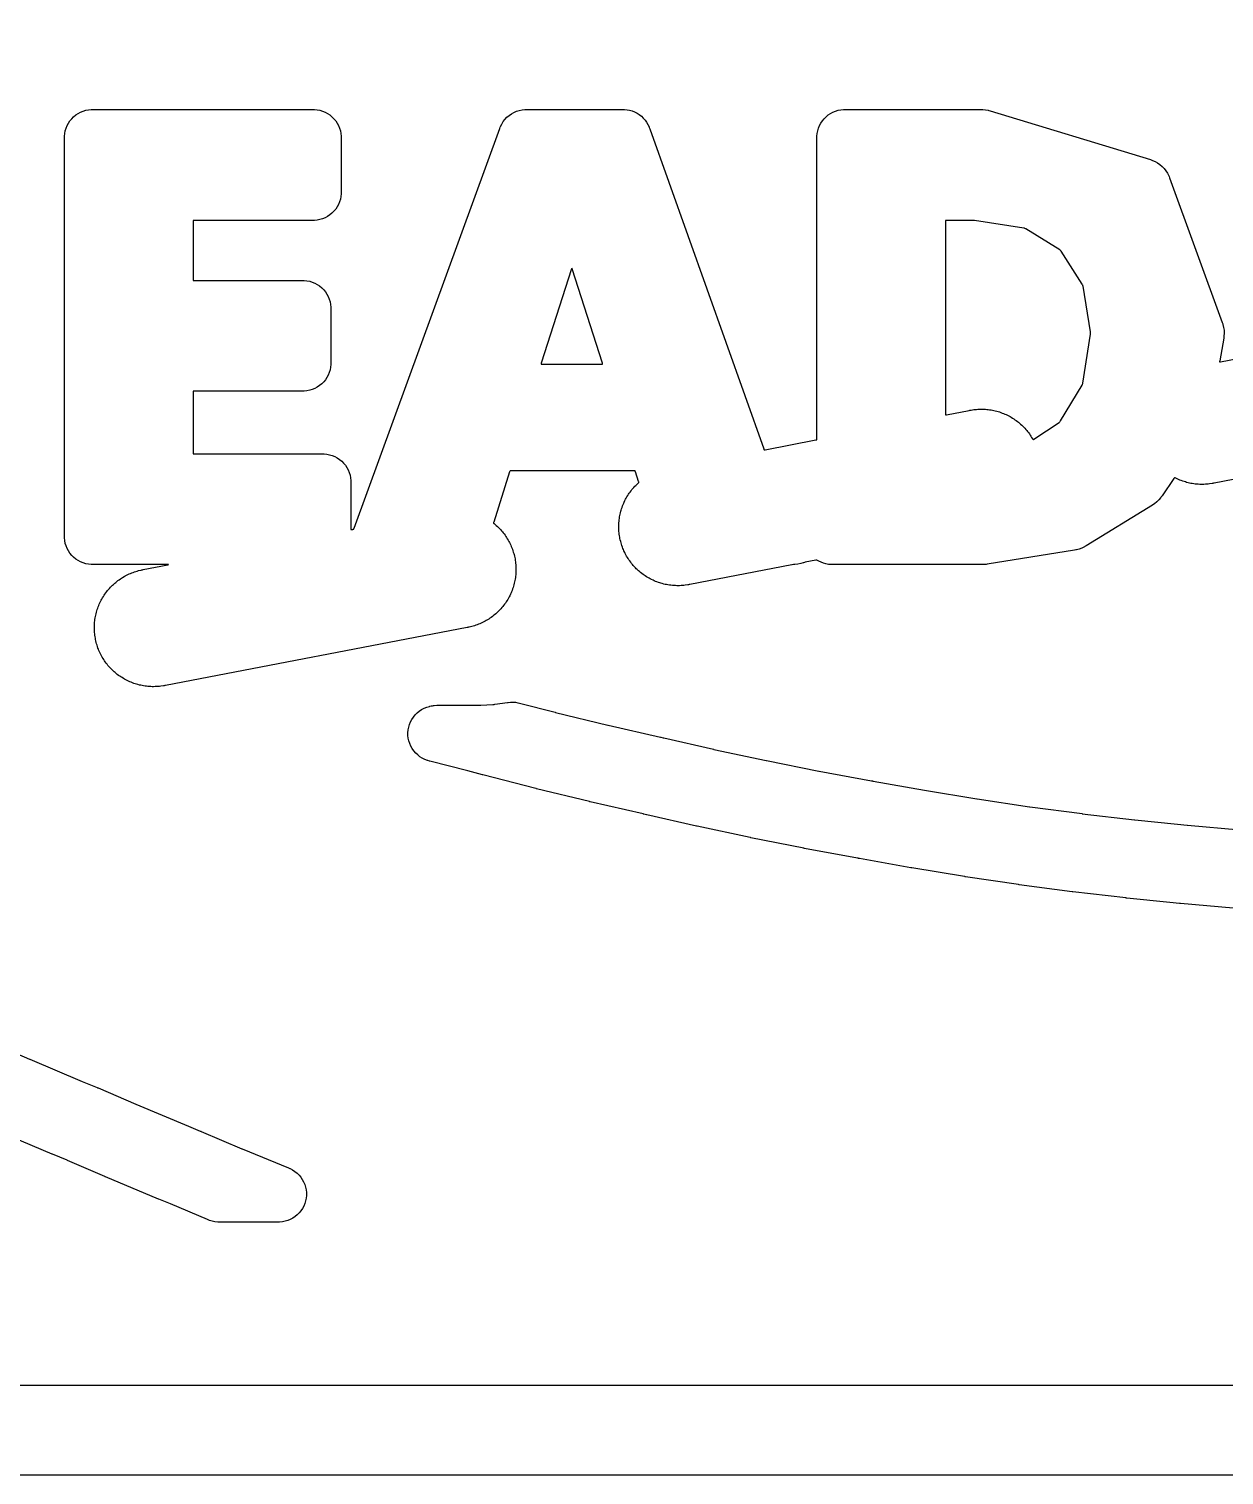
# Model space of a CAD drawing. Header units: metres. Extents: x -22.6 to 22.6, y 1.9 to 79.7.
# Drawn here: x -11.01 to -6.76, y 36.2 to 41.35 of the extents above; entities that cross this region are included whole.
import ezdxf

# ---------------------------------------------------------------- set-up
doc = ezdxf.new("R2010")
doc.units = ezdxf.units.M

msp = doc.modelspace()

# ---------------------------------------------------------------- linework, layer by layer
at = {"layer": 'MARKING'}
for points in [[(18.6, 36.2), (-18.6, 36.2), (-18.8611, 36.2171), (-19.1176, 36.2681), (-19.3654, 36.3522), (-19.6, 36.4679), (-19.8175, 36.6133), (-20.0142, 36.7858), (-20.1867, 36.9825), (-20.3321, 37.2), (-20.4478, 37.4346), (-20.5319, 37.6824), (-20.5829, 37.9389), (-20.6, 38.2), (-20.6, 54.8)], [(-20.28, 54.7895), (-20.28, 38.2105), (-20.2649, 37.9808), (-20.2221, 37.7654), (-20.1515, 37.5574), (-20.0543, 37.3603), (-19.9323, 37.1777), (-19.7875, 37.0125), (-19.6223, 36.8677), (-19.4397, 36.7457), (-19.2426, 36.6485), (-19.0346, 36.5779), (-18.8192, 36.5351), (-18.5895, 36.52), (18.5895, 36.52)], [(-5.7211, 39.9371), (-6.7939, 39.7298), (-6.7964, 39.7294), (-6.7988, 39.729), (-6.8012, 39.7286), (-6.8107, 39.7272), (-6.8155, 39.7267), (-6.8204, 39.7262), (-6.8253, 39.7259), (-6.8312, 39.7256), (-6.8361, 39.7255), (-6.841, 39.7256), (-6.8459, 39.7257), (-6.8518, 39.726), (-6.8567, 39.7264), (-6.8615, 39.7269), (-6.8664, 39.7275), (-6.8722, 39.7284), (-6.877, 39.7293), (-6.8818, 39.7303), (-6.8866, 39.7314), (-6.8923, 39.7328), (-6.897, 39.7342), (-6.9017, 39.7356), (-6.9064, 39.7372), (-6.9119, 39.7392), (-6.9165, 39.741), (-6.921, 39.7429), (-6.9255, 39.7449), (-6.933, 39.7485), (-6.9344, 39.7492), (-6.9361, 39.7498), (-6.9373, 39.7483), (-6.9382, 39.7471), (-6.9796, 39.6853), (-6.9827, 39.6809), (-6.9843, 39.6788), (-6.9911, 39.6706), (-6.9988, 39.6632), (-7.0073, 39.6566), (-7.0095, 39.6551), (-7.0139, 39.6522), (-7.2498, 39.5067), (-7.254, 39.5042), (-7.2562, 39.5031), (-7.265, 39.4987), (-7.2742, 39.4953), (-7.2838, 39.4928), (-7.2862, 39.4923), (-7.291, 39.4914), (-7.6023, 39.4416), (-7.6062, 39.441), (-7.6082, 39.4408), (-7.6161, 39.4402), (-7.6181, 39.4401), (-7.622, 39.44), (-8.1509, 39.44), (-8.1554, 39.4401), (-8.1576, 39.4402), (-8.1666, 39.441), (-8.1755, 39.4427), (-8.1843, 39.4451), (-8.1927, 39.4483), (-8.2009, 39.4522), (-8.2028, 39.4533), (-8.2054, 39.4548), (-8.2082, 39.4563), (-8.2101, 39.4561), (-8.2117, 39.4558), (-8.2498, 39.4485), (-8.2514, 39.4481), (-8.2556, 39.4469), (-8.2564, 39.4466), (-8.2566, 39.4465), (-8.2648, 39.4439), (-8.2654, 39.4437), (-8.2758, 39.4414), (-8.2865, 39.4403), (-8.2887, 39.4402), (-8.2915, 39.44), (-8.2954, 39.4396), (-8.2972, 39.4393), (-8.6594, 39.3693), (-8.6618, 39.3689), (-8.6643, 39.3685), (-8.6667, 39.3681), (-8.6761, 39.3667), (-8.681, 39.3662), (-8.6859, 39.3657), (-8.6908, 39.3654), (-8.6967, 39.3651), (-8.7016, 39.365), (-8.7065, 39.3651), (-8.7114, 39.3652), (-8.7173, 39.3655), (-8.7221, 39.3659), (-8.727, 39.3664), (-8.7319, 39.367), (-8.7377, 39.3679), (-8.7425, 39.3688), (-8.7473, 39.3698), (-8.7521, 39.3709), (-8.7578, 39.3724), (-8.7625, 39.3737), (-8.7672, 39.3751), (-8.7719, 39.3767), (-8.7774, 39.3787), (-8.782, 39.3805), (-8.7865, 39.3824), (-8.7909, 39.3844), (-8.7962, 39.387), (-8.8006, 39.3892), (-8.8049, 39.3915), (-8.8092, 39.394), (-8.8142, 39.397), (-8.8183, 39.3997), (-8.8224, 39.4024), (-8.8264, 39.4053), (-8.8311, 39.4088), (-8.8349, 39.4118), (-8.8387, 39.415), (-8.8424, 39.4182), (-8.8468, 39.4221), (-8.8503, 39.4255), (-8.8537, 39.429), (-8.8571, 39.4326), (-8.861, 39.437), (-8.8642, 39.4407), (-8.8673, 39.4445), (-8.8703, 39.4484), (-8.8738, 39.4531), (-8.8766, 39.4572), (-8.8793, 39.4613), (-8.8819, 39.4654), (-8.8849, 39.4705), (-8.8873, 39.4748), (-8.8896, 39.4791), (-8.8917, 39.4835), (-8.8942, 39.4888), (-8.8962, 39.4933), (-8.898, 39.4979), (-8.8998, 39.5024), (-8.9017, 39.508), (-8.9032, 39.5127), (-8.9046, 39.5174), (-8.9059, 39.5221), (-8.9073, 39.5278), (-8.9084, 39.5326), (-8.9093, 39.5374), (-8.9101, 39.5423), (-8.9109, 39.5481), (-8.9115, 39.5529), (-8.912, 39.5578), (-8.9123, 39.5627), (-8.9126, 39.5686), (-8.9127, 39.5735), (-8.9126, 39.5784), (-8.9125, 39.5833), (-8.9122, 39.5892), (-8.9118, 39.5941), (-8.9113, 39.5989), (-8.9106, 39.6038), (-8.9097, 39.6096), (-8.9089, 39.6144), (-8.9079, 39.6192), (-8.9068, 39.624), (-8.9053, 39.6297), (-8.904, 39.6344), (-8.9026, 39.6391), (-8.901, 39.6438), (-8.899, 39.6493), (-8.8972, 39.6539), (-8.8953, 39.6584), (-8.8933, 39.6629), (-8.8907, 39.6682), (-8.8885, 39.6725), (-8.8862, 39.6768), (-8.8837, 39.6811), (-8.8807, 39.6861), (-8.878, 39.6903), (-8.8753, 39.6943), (-8.8724, 39.6983), (-8.8689, 39.703), (-8.8659, 39.7069), (-8.8627, 39.7106), (-8.8595, 39.7143), (-8.8555, 39.7187), (-8.8521, 39.7222), (-8.8487, 39.7257), (-8.8451, 39.729), (-8.8439, 39.7301), (-8.8427, 39.7312), (-8.8414, 39.7326), (-8.8418, 39.7344), (-8.8423, 39.7359), (-8.8533, 39.7703), (-8.8538, 39.7718), (-8.8545, 39.7735), (-8.8565, 39.7737), (-8.858, 39.7737), (-9.2963, 39.7737), (-9.2978, 39.7737), (-9.2997, 39.7735), (-9.3005, 39.7717), (-9.301, 39.7703), (-9.3577, 39.5914), (-9.3581, 39.5899), (-9.3585, 39.5881), (-9.3568, 39.5865), (-9.3563, 39.5861), (-9.3541, 39.5842), (-9.3523, 39.5827), (-9.3486, 39.5795), (-9.3443, 39.5755), (-9.3408, 39.5721), (-9.3373, 39.5686), (-9.334, 39.565), (-9.3301, 39.5607), (-9.3269, 39.5569), (-9.3238, 39.5531), (-9.3208, 39.5492), (-9.3173, 39.5445), (-9.3145, 39.5405), (-9.3118, 39.5364), (-9.3092, 39.5322), (-9.3063, 39.5271), (-9.3039, 39.5229), (-9.3016, 39.5185), (-9.2994, 39.5141), (-9.2969, 39.5088), (-9.295, 39.5043), (-9.2931, 39.4997), (-9.2914, 39.4952), (-9.2894, 39.4896), (-9.2879, 39.4849), (-9.2865, 39.4802), (-9.2853, 39.4755), (-9.2839, 39.4698), (-9.2828, 39.465), (-9.2819, 39.4602), (-9.2811, 39.4553), (-9.2803, 39.4495), (-9.2797, 39.4447), (-9.2792, 39.4398), (-9.2789, 39.4349), (-9.2787, 39.429), (-9.2786, 39.4241), (-9.2786, 39.4192), (-9.2788, 39.4143), (-9.2791, 39.4084), (-9.2795, 39.4035), (-9.28, 39.3987), (-9.2806, 39.3938), (-9.2815, 39.388), (-9.2824, 39.3832), (-9.2834, 39.3783), (-9.2845, 39.3736), (-9.286, 39.3679), (-9.2873, 39.3632), (-9.2888, 39.3585), (-9.2903, 39.3538), (-9.2923, 39.3483), (-9.2941, 39.3437), (-9.296, 39.3392), (-9.2981, 39.3347), (-9.3006, 39.3295), (-9.3028, 39.3251), (-9.3052, 39.3208), (-9.3076, 39.3165), (-9.3107, 39.3115), (-9.3133, 39.3074), (-9.3161, 39.3033), (-9.3189, 39.2993), (-9.3225, 39.2946), (-9.3255, 39.2908), (-9.3286, 39.287), (-9.3319, 39.2833), (-9.3358, 39.279), (-9.3393, 39.2754), (-9.3427, 39.272), (-9.3463, 39.2686), (-9.3507, 39.2647), (-9.3544, 39.2615), (-9.3582, 39.2585), (-9.3621, 39.2555), (-9.3669, 39.252), (-9.3709, 39.2492), (-9.375, 39.2465), (-9.3792, 39.2439), (-9.3842, 39.2409), (-9.3885, 39.2385), (-9.3929, 39.2362), (-9.3973, 39.2341), (-9.4026, 39.2316), (-9.4071, 39.2296), (-9.4116, 39.2278), (-9.4162, 39.226), (-9.4218, 39.2241), (-9.4264, 39.2226), (-9.4311, 39.2212), (-9.4359, 39.2199), (-9.4452, 39.2177), (-9.4475, 39.2171), (-9.4499, 39.2166), (-9.4523, 39.2161), (-10.5254, 39.0099), (-10.5278, 39.0095), (-10.5302, 39.0091), (-10.5326, 39.0087), (-10.5421, 39.0074), (-10.547, 39.0068), (-10.5518, 39.0064), (-10.5567, 39.006), (-10.5626, 39.0058), (-10.5675, 39.0057), (-10.5724, 39.0057), (-10.5773, 39.0059), (-10.5832, 39.0062), (-10.5881, 39.0066), (-10.593, 39.0071), (-10.5978, 39.0077), (-10.6036, 39.0086), (-10.6085, 39.0095), (-10.6133, 39.0105), (-10.618, 39.0116), (-10.6237, 39.0131), (-10.6284, 39.0144), (-10.6331, 39.0159), (-10.6378, 39.0174), (-10.6433, 39.0195), (-10.6479, 39.0212), (-10.6524, 39.0232), (-10.6569, 39.0252), (-10.6622, 39.0277), (-10.6665, 39.03), (-10.6708, 39.0323), (-10.6751, 39.0347), (-10.6801, 39.0378), (-10.6842, 39.0404), (-10.6883, 39.0432), (-10.6923, 39.046), (-10.697, 39.0496), (-10.7008, 39.0526), (-10.7046, 39.0558), (-10.7083, 39.059), (-10.7126, 39.063), (-10.7162, 39.0664), (-10.7196, 39.0699), (-10.723, 39.0734), (-10.7269, 39.0778), (-10.7301, 39.0815), (-10.7331, 39.0854), (-10.7361, 39.0892), (-10.7396, 39.094), (-10.7424, 39.098), (-10.7451, 39.1021), (-10.7477, 39.1063), (-10.7507, 39.1113), (-10.7531, 39.1156), (-10.7554, 39.12), (-10.7575, 39.1244), (-10.76, 39.1297), (-10.762, 39.1342), (-10.7638, 39.1387), (-10.7656, 39.1433), (-10.7675, 39.1489), (-10.769, 39.1535), (-10.7704, 39.1582), (-10.7717, 39.163), (-10.7731, 39.1687), (-10.7741, 39.1735), (-10.775, 39.1783), (-10.7759, 39.1831), (-10.7767, 39.189), (-10.7772, 39.1938), (-10.7777, 39.1987), (-10.778, 39.2036), (-10.7783, 39.2095), (-10.7784, 39.2144), (-10.7783, 39.2193), (-10.7782, 39.2242), (-10.7779, 39.2301), (-10.7775, 39.2349), (-10.7769, 39.2398), (-10.7763, 39.2447), (-10.7754, 39.2505), (-10.7745, 39.2553), (-10.7736, 39.2601), (-10.7724, 39.2649), (-10.771, 39.2706), (-10.7696, 39.2753), (-10.7682, 39.28), (-10.7666, 39.2847), (-10.7646, 39.2902), (-10.7628, 39.2947), (-10.7609, 39.2993), (-10.7589, 39.3037), (-10.7563, 39.309), (-10.7541, 39.3134), (-10.7518, 39.3177), (-10.7493, 39.322), (-10.7463, 39.327), (-10.7436, 39.3311), (-10.7409, 39.3352), (-10.738, 39.3392), (-10.7345, 39.3439), (-10.7314, 39.3477), (-10.7283, 39.3515), (-10.7251, 39.3552), (-10.7211, 39.3595), (-10.7177, 39.363), (-10.7142, 39.3665), (-10.7106, 39.3698), (-10.7062, 39.3737), (-10.7025, 39.3769), (-10.6987, 39.38), (-10.6948, 39.383), (-10.6901, 39.3865), (-10.686, 39.3893), (-10.6819, 39.392), (-10.6778, 39.3946), (-10.6727, 39.3976), (-10.6684, 39.4), (-10.6641, 39.4022), (-10.6597, 39.4044), (-10.6544, 39.4069), (-10.6499, 39.4089), (-10.6453, 39.4107), (-10.6407, 39.4124), (-10.6352, 39.4144), (-10.6305, 39.4159), (-10.6258, 39.4173), (-10.6211, 39.4186), (-10.6118, 39.4208), (-10.6094, 39.4214), (-10.607, 39.4219), (-10.6046, 39.4224), (-10.5165, 39.4393), (-10.5155, 39.4395), (-10.5144, 39.4399), (-10.5155, 39.44), (-10.5166, 39.44), (-10.7826, 39.44), (-10.7875, 39.4401), (-10.7899, 39.4402), (-10.7997, 39.4412), (-10.8093, 39.4431), (-10.8187, 39.446), (-10.8277, 39.4497), (-10.8364, 39.4543), (-10.8445, 39.4598), (-10.8521, 39.466), (-10.8591, 39.473), (-10.8653, 39.4805), (-10.8708, 39.4887), (-10.8754, 39.4974), (-10.8791, 39.5064), (-10.882, 39.5158), (-10.8839, 39.5254), (-10.8849, 39.5352), (-10.885, 39.5375), (-10.8851, 39.5425), (-10.8851, 40.9575), (-10.885, 40.9625), (-10.8849, 40.9648), (-10.8839, 40.9746), (-10.882, 40.9842), (-10.8791, 40.9936), (-10.8754, 41.0026), (-10.8708, 41.0113), (-10.8653, 41.0195), (-10.8591, 41.027), (-10.8521, 41.034), (-10.8445, 41.0402), (-10.8364, 41.0457), (-10.8277, 41.0503), (-10.8187, 41.054), (-10.8093, 41.0569), (-10.7997, 41.0588), (-10.7899, 41.0598), (-10.7875, 41.0599), (-10.7826, 41.06), (-10.0026, 41.06), (-9.9977, 41.0599), (-9.9953, 41.0598), (-9.9855, 41.0588), (-9.9759, 41.0569), (-9.9665, 41.054), (-9.9575, 41.0503), (-9.9488, 41.0457), (-9.9407, 41.0402), (-9.9331, 41.034), (-9.9261, 41.027), (-9.9199, 41.0195), (-9.9144, 41.0113), (-9.9098, 41.0026), (-9.9061, 40.9936), (-9.9032, 40.9842), (-9.9013, 40.9746), (-9.9003, 40.9648), (-9.9002, 40.9625), (-9.9001, 40.9575), (-9.9001, 40.7673), (-9.9002, 40.7624), (-9.9003, 40.76), (-9.9013, 40.7503), (-9.9032, 40.7407), (-9.9061, 40.7313), (-9.9098, 40.7222), (-9.9144, 40.7135), (-9.9199, 40.7054), (-9.9261, 40.6978), (-9.9331, 40.6909), (-9.9407, 40.6846), (-9.9488, 40.6792), (-9.9575, 40.6746), (-9.9665, 40.6708), (-9.9759, 40.668), (-9.9855, 40.666), (-9.9953, 40.6651), (-9.9977, 40.665), (-10.0026, 40.6648), (-10.4237, 40.6648), (-10.4252, 40.6648), (-10.4271, 40.6646), (-10.4273, 40.6627), (-10.4273, 40.6612), (-10.4273, 40.4551), (-10.4273, 40.4536), (-10.4271, 40.4517), (-10.4252, 40.4515), (-10.4237, 40.4514), (-10.039, 40.4514), (-10.0341, 40.4513), (-10.0318, 40.4512), (-10.022, 40.4502), (-10.0124, 40.4483), (-10.003, 40.4455), (-9.994, 40.4417), (-9.9853, 40.4371), (-9.9771, 40.4316), (-9.9696, 40.4254), (-9.9626, 40.4185), (-9.9564, 40.4109), (-9.9509, 40.4027), (-9.9463, 40.3941), (-9.9426, 40.385), (-9.9397, 40.3756), (-9.9378, 40.366), (-9.9368, 40.3562), (-9.9367, 40.3539), (-9.9366, 40.349), (-9.9366, 40.1597), (-9.9367, 40.1548), (-9.9368, 40.1525), (-9.9378, 40.1427), (-9.9397, 40.1331), (-9.9426, 40.1237), (-9.9463, 40.1146), (-9.9509, 40.106), (-9.9564, 40.0978), (-9.9626, 40.0902), (-9.9696, 40.0833), (-9.9771, 40.0771), (-9.9853, 40.0716), (-9.994, 40.067), (-10.003, 40.0632), (-10.0124, 40.0604), (-10.022, 40.0585), (-10.0318, 40.0575), (-10.0341, 40.0574), (-10.039, 40.0573), (-10.4237, 40.0573), (-10.4252, 40.0572), (-10.4271, 40.057), (-10.4273, 40.0552), (-10.4273, 40.0536), (-10.4273, 39.8378), (-10.4273, 39.8363), (-10.4271, 39.8344), (-10.4252, 39.8342), (-10.4237, 39.8342), (-9.9681, 39.8342), (-9.9632, 39.834), (-9.9608, 39.8339), (-9.9511, 39.833), (-9.9414, 39.831), (-9.9321, 39.8282), (-9.923, 39.8244), (-9.9143, 39.8198), (-9.9062, 39.8144), (-9.8986, 39.8081), (-9.8916, 39.8012), (-9.8854, 39.7936), (-9.88, 39.7855), (-9.8753, 39.7768), (-9.8716, 39.7677), (-9.8687, 39.7583), (-9.8668, 39.7487), (-9.8659, 39.7389), (-9.8657, 39.7366), (-9.8656, 39.7317), (-9.8656, 39.568), (-9.8656, 39.5665), (-9.8654, 39.5646), (-9.8635, 39.5648), (-9.862, 39.5651), (-9.859, 39.5656), (-9.8575, 39.566), (-9.8557, 39.5665), (-9.8549, 39.5682), (-9.8543, 39.5696), (-9.3364, 40.9918), (-9.3345, 40.9966), (-9.3335, 40.9988), (-9.3291, 41.008), (-9.3238, 41.0166), (-9.3176, 41.0247), (-9.3106, 41.0321), (-9.3029, 41.0388), (-9.2945, 41.0446), (-9.2857, 41.0496), (-9.2763, 41.0536), (-9.2666, 41.0567), (-9.2566, 41.0587), (-9.2465, 41.0597), (-9.2441, 41.0599), (-9.239, 41.06), (-8.8998, 41.06), (-8.895, 41.0599), (-8.8927, 41.0598), (-8.8833, 41.0589), (-8.8741, 41.0571), (-8.865, 41.0545), (-8.8562, 41.051), (-8.8478, 41.0467), (-8.8398, 41.0416), (-8.8324, 41.0358), (-8.8255, 41.0293), (-8.8193, 41.0222), (-8.8137, 41.0145), (-8.8089, 41.0064), (-8.8049, 40.9978), (-8.8041, 40.9957), (-8.8024, 40.9913), (-8.397, 39.8516), (-8.3964, 39.8501), (-8.3955, 39.8483), (-8.3936, 39.8485), (-8.392, 39.8488), (-8.2118, 39.8836), (-8.2102, 39.8839), (-8.2084, 39.8845), (-8.2082, 39.8864), (-8.2081, 39.888), (-8.2081, 40.9575), (-8.208, 40.9625), (-8.2079, 40.9648), (-8.2069, 40.9746), (-8.205, 40.9842), (-8.2022, 40.9936), (-8.1984, 41.0026), (-8.1938, 41.0113), (-8.1883, 41.0195), (-8.1821, 41.027), (-8.1752, 41.034), (-8.1676, 41.0402), (-8.1594, 41.0457), (-8.1508, 41.0503), (-8.1417, 41.054), (-8.1323, 41.0569), (-8.1227, 41.0588), (-8.1129, 41.0598), (-8.1106, 41.0599), (-8.1057, 41.06), (-7.6253, 41.06), (-7.6204, 41.0599), (-7.6179, 41.0598), (-7.6081, 41.0588), (-7.5985, 41.0569), (-7.5961, 41.0563), (-7.5913, 41.0549), (-7.0214, 40.8812), (-7.0165, 40.8796), (-7.0142, 40.8787), (-7.0047, 40.8747), (-6.9957, 40.8698), (-6.9872, 40.8639), (-6.9794, 40.8573), (-6.9723, 40.8498), (-6.966, 40.8417), (-6.9606, 40.833), (-6.9561, 40.8237), (-6.9551, 40.8214), (-6.9533, 40.8166), (-6.7657, 40.3019), (-6.764, 40.297), (-6.7633, 40.2945), (-6.7607, 40.2844), (-6.7593, 40.2741), (-6.7589, 40.2637), (-6.7596, 40.2533), (-6.7599, 40.2508), (-6.7606, 40.2456), (-6.7746, 40.1648), (-6.7749, 40.1633), (-6.775, 40.1615), (-6.7732, 40.1616), (-6.7717, 40.1619), (-5.8008, 40.3495)], [(-6.7263, 38.2173), (-6.9145, 38.234), (-6.9152, 38.2341), (-6.9168, 38.2342), (-6.9178, 38.2343), (-6.9527, 38.238), (-7.1053, 38.2534), (-7.106, 38.2534), (-7.1074, 38.2536), (-7.1083, 38.2537), (-7.2967, 38.2757), (-7.2973, 38.2757), (-7.2987, 38.2759), (-7.2996, 38.276), (-7.488, 38.301), (-7.4886, 38.3011), (-7.49, 38.3013), (-7.4909, 38.3014), (-7.6793, 38.3294), (-7.6799, 38.3295), (-7.6813, 38.3297), (-7.6822, 38.3298), (-7.8705, 38.3607), (-7.8711, 38.3608), (-7.8725, 38.3611), (-7.8734, 38.3612), (-8.0559, 38.394), (-8.0607, 38.3948), (-8.0611, 38.3949), (-8.0623, 38.3951), (-8.0631, 38.3953), (-8.2516, 38.4301), (-8.2521, 38.4302), (-8.2534, 38.4304), (-8.2542, 38.4306), (-8.4426, 38.4681), (-8.4432, 38.4683), (-8.4444, 38.4685), (-8.4452, 38.4687), (-8.6337, 38.509), (-8.6342, 38.5091), (-8.6355, 38.5094), (-8.6363, 38.5095), (-8.8134, 38.55), (-8.814, 38.5502), (-8.8233, 38.5522), (-8.8237, 38.5523), (-8.8248, 38.5525), (-8.8255, 38.5527), (-9.014, 38.5959), (-9.0145, 38.5961), (-9.0157, 38.5963), (-9.0164, 38.5965), (-9.2049, 38.6424), (-9.2054, 38.6425), (-9.2066, 38.6428), (-9.2073, 38.643), (-9.3959, 38.6915), (-9.3963, 38.6916), (-9.3973, 38.6919), (-9.398, 38.692), (-9.4497, 38.706), (-9.4503, 38.7061), (-9.5849, 38.7406), (-9.5853, 38.7407), (-9.5863, 38.741), (-9.5917, 38.7426), (-9.5936, 38.7432), (-9.6029, 38.7467), (-9.6118, 38.7512), (-9.6203, 38.7565), (-9.6281, 38.7626), (-9.6353, 38.7694), (-9.6418, 38.777), (-9.6475, 38.7851), (-9.6524, 38.7938), (-9.6564, 38.8029), (-9.6594, 38.8124), (-9.6615, 38.8221), (-9.6627, 38.832), (-9.6628, 38.842), (-9.6619, 38.8519), (-9.6601, 38.8617), (-9.6573, 38.8712), (-9.6536, 38.8805), (-9.6489, 38.8893), (-9.6434, 38.8976), (-9.6371, 38.9053), (-9.6301, 38.9124), (-9.6224, 38.9187), (-9.6141, 38.9242), (-9.6054, 38.9289), (-9.5961, 38.9327), (-9.5866, 38.9355), (-9.5846, 38.936), (-9.5797, 38.937), (-9.576, 38.9378), (-9.5713, 38.9385), (-9.569, 38.9389), (-9.5596, 38.9398), (-9.5572, 38.9399), (-9.5524, 38.94), (-9.4075, 38.94), (-9.4063, 38.94), (-9.4051, 38.94), (-9.4039, 38.9401), (-9.3608, 38.9422), (-9.3584, 38.9424), (-9.356, 38.9426), (-9.3536, 38.9429), (-9.3091, 38.9494), (-9.3083, 38.9495), (-9.3066, 38.9498), (-9.298, 38.9506), (-9.2893, 38.9507), (-9.2807, 38.95), (-9.2722, 38.9486), (-9.2701, 38.9481), (-9.2658, 38.9471), (-9.1389, 38.9145), (-9.1383, 38.9143), (-8.9516, 38.8689), (-8.951, 38.8688), (-8.7642, 38.8259), (-8.7636, 38.8257), (-8.7543, 38.8237), (-8.7539, 38.8236), (-8.7529, 38.8234), (-8.7522, 38.8233), (-8.5754, 38.7829), (-8.5747, 38.7827), (-8.3882, 38.7428), (-8.3875, 38.7427), (-8.201, 38.7055), (-8.2003, 38.7054), (-8.0138, 38.6709), (-8.0131, 38.6708), (-8.0094, 38.6701), (-8.0091, 38.6701), (-8.0083, 38.67), (-8.0078, 38.6699), (-7.8255, 38.6371), (-7.8247, 38.637), (-7.6385, 38.6064), (-7.6377, 38.6063), (-7.4515, 38.5786), (-7.4507, 38.5785), (-7.2645, 38.5538), (-7.2638, 38.5537), (-7.0776, 38.532), (-7.0768, 38.5319), (-6.9254, 38.5167), (-6.9249, 38.5167), (-6.8901, 38.513), (-6.8892, 38.5129), (-6.7034, 38.4964)], [(-11.1299, 37.7322), (-11.009, 37.6798), (-11.0086, 37.6796), (-10.8214, 37.6008), (-10.7679, 37.5788), (-10.7673, 37.5785), (-10.7658, 37.5779), (-10.7649, 37.5775), (-10.6311, 37.5197), (-10.6305, 37.5194), (-10.4437, 37.4414), (-10.4017, 37.4243), (-10.4011, 37.424), (-10.3997, 37.4235), (-10.3988, 37.4231), (-10.2538, 37.3613), (-10.2531, 37.361), (-10.0881, 37.2935), (-10.0836, 37.2915), (-10.0818, 37.2907), (-10.0731, 37.2861), (-10.0649, 37.2807), (-10.0573, 37.2745), (-10.0503, 37.2675), (-10.044, 37.26), (-10.0386, 37.2518), (-10.0339, 37.2431), (-10.0301, 37.2341), (-10.0272, 37.2247), (-10.0253, 37.215), (-10.0243, 37.2053), (-10.0243, 37.1954), (-10.0252, 37.1857), (-10.0271, 37.176), (-10.0299, 37.1666), (-10.0337, 37.1575), (-10.0383, 37.1488), (-10.0437, 37.1406), (-10.05, 37.133), (-10.0569, 37.1261), (-10.0645, 37.1198), (-10.0727, 37.1144), (-10.0813, 37.1097), (-10.0904, 37.106), (-10.0998, 37.1031), (-10.1095, 37.1012), (-10.1192, 37.1002), (-10.1212, 37.1001), (-10.1261, 37.1), (-10.332, 37.1), (-10.337, 37.1001), (-10.3395, 37.1003), (-10.3495, 37.1013), (-10.3594, 37.1033), (-10.369, 37.1063), (-10.3713, 37.1071), (-10.376, 37.109), (-10.507, 37.1648), (-10.5077, 37.1651), (-10.5486, 37.1818), (-10.549, 37.1819), (-10.5497, 37.1822), (-10.5502, 37.1824), (-10.7388, 37.2612), (-10.7393, 37.2614), (-10.7403, 37.2618), (-10.741, 37.2621), (-10.8743, 37.3198), (-10.8751, 37.3201), (-10.9275, 37.3417), (-10.9278, 37.3418), (-10.9284, 37.3421), (-10.9288, 37.3423), (-11.1175, 37.4217)]]:
    msp.add_lwpolyline(points, dxfattribs=at)
for points in [[(-7.6144, 39.9931), (-7.6085, 39.9928), (-7.6036, 39.9924), (-7.5987, 39.9919), (-7.5939, 39.9913), (-7.5881, 39.9904), (-7.5832, 39.9895), (-7.5784, 39.9885), (-7.5736, 39.9874), (-7.5679, 39.986), (-7.5632, 39.9846), (-7.5585, 39.9832), (-7.5539, 39.9816), (-7.5484, 39.9796), (-7.5438, 39.9778), (-7.5393, 39.9759), (-7.5348, 39.9739), (-7.5295, 39.9714), (-7.5251, 39.9691), (-7.5208, 39.9668), (-7.5166, 39.9643), (-7.5115, 39.9613), (-7.5074, 39.9587), (-7.5033, 39.9559), (-7.4994, 39.9531), (-7.4947, 39.9495), (-7.4908, 39.9465), (-7.487, 39.9434), (-7.4833, 39.9401), (-7.479, 39.9362), (-7.4755, 39.9328), (-7.472, 39.9293), (-7.4686, 39.9257), (-7.4647, 39.9213), (-7.4615, 39.9176), (-7.4584, 39.9138), (-7.4555, 39.9099), (-7.452, 39.9052), (-7.4492, 39.9011), (-7.4465, 39.897), (-7.4439, 39.8929), (-7.4407, 39.8876), (-7.4399, 39.8863), (-7.4388, 39.8848), (-7.4372, 39.8857), (-7.4359, 39.8865), (-7.3464, 39.9459), (-7.3449, 39.947), (-7.3432, 39.9485), (-7.3418, 39.9503), (-7.3408, 39.9518), (-7.264, 40.0791), (-7.2632, 40.0805), (-7.2624, 40.0823), (-7.2619, 40.0842), (-7.2616, 40.0858), (-7.2347, 40.2605), (-7.2345, 40.2622), (-7.2344, 40.2643), (-7.2345, 40.2665), (-7.2347, 40.2682), (-7.261, 40.4306), (-7.2613, 40.4322), (-7.2619, 40.4343), (-7.2628, 40.4361), (-7.2637, 40.4376), (-7.3389, 40.5553), (-7.3398, 40.5566), (-7.3409, 40.558), (-7.3424, 40.5591), (-7.3436, 40.5599), (-7.4643, 40.6347), (-7.4658, 40.6355), (-7.4676, 40.6365), (-7.4696, 40.637), (-7.4713, 40.6373), (-7.6468, 40.6644), (-7.648, 40.6646), (-7.6512, 40.6648), (-7.6525, 40.6648), (-7.7467, 40.6648), (-7.7482, 40.6648), (-7.7501, 40.6646), (-7.7503, 40.6627), (-7.7504, 40.6612), (-7.7504, 39.9764), (-7.7503, 39.9749), (-7.7501, 39.973), (-7.7483, 39.9732), (-7.7468, 39.9735), (-7.6663, 39.989), (-7.6639, 39.9894), (-7.6615, 39.9898), (-7.6591, 39.9902), (-7.6496, 39.9916), (-7.6447, 39.9921), (-7.6398, 39.9926), (-7.6349, 39.9929), (-7.6291, 39.9932), (-7.6242, 39.9933), (-7.6193, 39.9933)], [(-9.1874, 40.1532), (-9.1859, 40.1532), (-8.9738, 40.1532), (-8.9722, 40.1532), (-8.9704, 40.1534), (-8.9708, 40.1552), (-8.9712, 40.1567), (-9.0784, 40.4923), (-9.0788, 40.4937), (-9.0795, 40.4952), (-9.0801, 40.4937), (-9.0806, 40.4923), (-9.1884, 40.1567), (-9.1889, 40.1552), (-9.1893, 40.1534)]]:
    msp.add_lwpolyline(points, close=True, dxfattribs=at)

doc.saveas('drawing.dxf')
